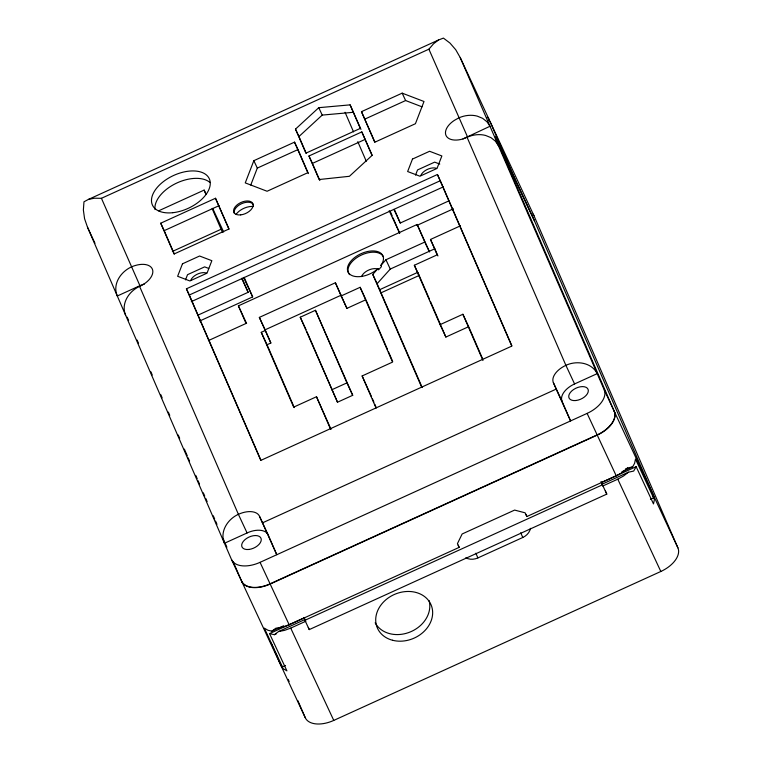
<?xml version="1.0" encoding="UTF-8"?>
<svg xmlns="http://www.w3.org/2000/svg" width="762" height="762" viewBox="0 0 762 762"><rect width="100%" height="100%" fill="white"/><g stroke="black" fill="none" stroke-linecap="round" stroke-linejoin="round"><path stroke-width="1.14" d="M253.841 160.677L245.259 182.89L267.091 191.252L307.791 172.717L294.532 142.142L253.841 160.677L257.308 168.097L250.765 185.023M185.518 279.864L187.538 274.672L204.645 266.871L208.74 268.434M415.528 175.117L417.547 169.926L434.654 162.135L439.769 164.078M621.887 471.754L632.622 466.877L634.584 463.344L635.489 459.124L653.567 497.91L650.462 499.32M233.124 561.604L241.64 581.244A25.079 14.383 -25 0 0 270.177 584.054L597.237 435.121A25.079 14.383 -25 0 0 614.334 411.528L495.157 136.531L534.267 220.466L653.691 495.919L654.396 499.691L653.491 503.911L636.137 466.677L633.689 471.059L628.431 472.211L601.618 484.422M285.531 665.512L282.426 666.921L280.168 663.864L231.505 559.527L87.544 227.333L84.572 218.723L83.372 210.017L83.972 201.787L88.449 199.406L94.402 198.215L101.432 198.301L428.892 49.187L433.568 43.767L438.531 39.986L443.417 38.1L449.98 43.072L455.724 49.711L460.238 57.607L489.471 120.282L515.712 180.642L534.533 220.961M421.615 387.125L372.77 274.406L377.99 268.595L378.571 269.834L381.495 266.576L380.914 265.338A19.221 11.03 -25 0 0 367.303 251.574A19.221 11.03 -25 0 0 348.396 272.634A19.221 11.03 -25 0 0 377.99 268.595M380.914 265.338L385.934 259.756L424.777 242.059L417.147 224.457L238.401 305.857L246.031 323.459L208.397 340.595M422.205 387.534L377.104 283.712L390.268 269.062L434.826 248.774L430.482 239.468L460.419 225.828M632.622 466.877L627.669 468.001L621.954 472.707L616.239 475.84L526.856 516.541L525.123 512.826L514.626 510.083L462.143 533.981L457.429 543.649L459.162 547.373L289.169 624.783L283.073 627.021L275.834 628.221L271.872 631.155L267.995 630.288L264.338 628.136L282.426 666.921M350.101 104.861L360.302 128.397L305.914 153.162L295.494 129.121L318.764 107.68L350.101 104.861L360.978 129.388M306.2 153.257L298.952 136.531L322.221 115.091L353.558 112.271M628.431 472.211L623.497 476.031L617.782 479.174L602.704 486.042M274.977 651.777L280.988 665.636L283.245 668.703L286.903 670.846L269.548 633.613L274.358 634.698L278.549 631.546L305.533 619.249M144.38 284.026A18.364 10.535 -25 0 0 139.922 285.693L117.3 295.999C111.614 282.731 122.968 268.672 135.693 265.395A18.364 10.535 -25 0 1 152.705 270.243A18.364 10.535 -25 0 1 140.008 286.217C129.159 290.789 120.577 303.647 125.673 315.325M247.088 532.962L247.269 532.857A18.393 10.544 -25 0 1 268.205 534.914L276.777 554.717L259.518 516.303A18.393 10.544 -25 0 0 238.592 514.245C227.848 518.893 219.389 531.657 224.457 543.268L247.088 532.962L238.401 514.35L139.617 286.417M462.982 138.941L489.995 126.263L486.975 121.796L482.622 118.339L477.222 116.119A24.717 20.241 -23.4 0 0 458.695 117.948L454.333 120.386A18.393 10.544 -25 0 0 445.98 135.388A18.393 10.544 -25 0 0 462.439 139.084L467.068 137.284A24.708 20.241 -23.4 0 1 485.594 135.455L491.004 137.665L495.357 141.132L498.377 145.599M88.449 199.406L438.531 39.986M361.474 111.671L402.174 93.145L424.005 101.498L415.423 123.72L374.733 142.246L361.474 111.671L374.866 142.008M158.639 210.826L204.13 190.1L206.14 194.396M257.308 168.097L297.999 149.562L294.532 142.142M364.931 119.072L405.622 100.546L421.996 106.813M215.494 198.263L228.838 229.057L174.069 253.994L160.725 223.199L215.494 198.263L229.086 229.067M361.826 131.912L372.027 155.448L349.415 176.298L319.164 179.527L308.962 155.991L361.826 131.912L372.237 155.372M174.327 254.013L164.201 230.648L218.961 205.702M319.84 180.518L312.42 163.401L365.284 139.332M172.355 251.46L221.104 229.257L212.15 208.597M437.426 174.508L511.797 346.1L260.795 460.4L186.423 288.808L437.426 174.508L439.845 179.68M260.861 460.096L189.319 295.008L440.322 180.708L511.864 345.786M191.319 301.628L443.408 186.823M197.549 315.335L248.136 292.303L242.011 278.159M393.897 209.369L400.26 223.028L448.694 200.968M199.758 320.983L252.651 296.904L244.164 277.32M416.9 225.419L453.428 208.788M294.294 407.613L267.052 344.738L270.853 343.005L259.347 317.402L335.404 282.759L346.91 308.372L365.931 299.714L360.14 287.303L341.128 295.961L346.91 308.372M270.853 343.005L265.128 329.803L341.195 295.17M331.051 429.377L316.497 396.735L293.675 407.127L261.261 332.327L265.062 330.594M300.247 317.211L315.458 310.286L352.711 395.297L337.499 402.222L300.247 317.211L306.029 329.622M482.67 358.94L468.687 326.669L445.865 337.061L440.084 324.65L414.338 265.252L437.159 254.86L430.482 239.468M379.695 289.684L417.728 272.358L418.681 274.558L414.338 265.252M381.143 292.779L419.167 275.463L418.205 273.396M440.084 324.65L462.896 314.258L468.201 325.641M331.708 389.811L346.92 382.886L315.458 310.286M376.085 408.146L362.131 375.952L392.554 362.102L360.14 287.303M262.357 522.913L556.174 389.115L553.364 382.629A18.393 10.544 -25 0 1 565.899 365.331C576.491 360.35 591.569 362.36 597.208 373.637L574.577 383.943A18.393 10.544 -25 0 0 562.042 401.241L570.576 420.929L556.174 389.115M231.505 559.527A25.079 14.383 -25 0 0 260.052 562.337L587.111 413.395A25.079 14.383 -25 0 0 604.209 389.811L460.238 57.607M270.072 583.825L597.141 434.883M625.497 468.992L627.669 468.001M271.872 631.155L283.75 625.745M269.548 633.613L304.048 617.906M601.551 482.422L636.137 466.677M605.361 490.842L606.781 494.119L309.258 629.602L304.914 620.297L602.437 484.813L601.018 481.536M274.358 634.698L276.52 633.717M278.549 631.546L284.617 630.355L290.722 628.117L305.876 621.211M465.849 557.765A12.535 10.268 -23.4 0 0 477.898 557.917L522.78 537.486A12.535 10.268 -23.4 0 0 530.485 528.333M280.988 665.636L305.219 717.614A25.079 14.383 -25 0 0 333.766 720.414L660.825 571.481A25.079 14.383 -25 0 0 677.923 547.888L533.962 215.703L490.918 123.396A25.079 14.383 -25 0 0 488.661 120.339M604.209 389.811L652.872 494.138L653.567 497.91M653.691 495.919L677.923 547.888M467.373 136.569L428.892 49.187M574.577 383.943L565.899 365.331L467.068 137.284M587.111 413.395L616.239 475.84M617.782 479.174L660.825 571.481M602.437 484.813L606.781 494.119M553.364 382.629L562.042 401.241M402.174 93.145L405.622 100.546M417.147 224.457L429.606 251.984M424.777 242.059L429.12 251.365M389.192 210.703L399.707 233.248L393.087 217.989M318.764 107.68L322.221 115.091M385.934 259.756L390.268 269.062M372.77 274.406L377.104 283.712M308.962 155.991L312.42 163.401M295.494 129.121L298.952 136.531M362.131 375.952L371.57 396.792M346.92 382.886L352.711 395.297M212.646 208.35L223.657 231.972M221.104 229.257L222.609 232.486M243.63 277.578L252.651 296.904M241.773 278.644L248.136 292.303M259.347 317.402L265.128 329.803M261.261 332.327L267.052 344.738M238.401 305.857L246.602 323.44M160.725 223.199L164.201 230.648M186.423 288.808L189.319 295.008M259.547 516.426L267.738 534.01M139.922 285.693L101.432 198.301M260.052 562.337L289.169 624.783M290.722 628.117L333.766 720.414M87.544 227.333L94.974 243.269M288.16 679.371L289.15 681.495M434.826 248.774L437.94 255.956M462.896 314.258L482.946 360.512M394.602 209.969L400.26 223.028M525.904 514.34L526.856 516.541M419.167 275.463L429.473 299.237M430.416 301.4L445.865 337.061M390.258 211.445L392.144 215.808M345.053 112.281L353.539 131.874M357.788 141.665L366.274 161.258M520.732 532.771L522.78 537.486M475.859 553.212L477.898 557.917M366.398 300.8L387.544 349.577M388.477 351.749L392.706 361.502M297.999 149.562L308.41 173.584M458.21 545.173L459.162 547.373M335.404 282.759L341.128 295.961M372.494 398.936L373.894 402.155M374.818 404.308L376.218 407.527M306.972 331.784L337.499 402.222M316.497 396.735L330.451 428.93M204.13 190.1L206.016 194.453M308.315 627.421L309.258 629.602M303.971 618.115L304.914 620.297M297.856 700.621L305.219 717.614M271.186 643.147L274.025 649.681M127.187 317.163L128.607 320.44M137.112 340.062L138.541 343.357M150.838 371.723L152.248 374.999M160.734 394.573L162.154 397.85M168.335 412.099L169.755 415.376M178.26 435.016L179.68 438.293M184.366 449.094L187.252 455.752M188.138 457.81L189.557 461.086M195.758 475.393L197.177 478.669M198.063 480.708L199.482 483.984M203.33 492.852L204.749 496.129M205.692 498.31L207.112 501.587M213.265 515.769L214.684 519.046M215.551 521.056L216.97 524.323M223.19 538.686L224.609 541.963M225.476 543.944L226.885 547.221M487.213 117.224A25.079 14.383 -25 0 1 489.471 120.282M234.439 213.522A10.449 5.991 -25 0 1 241.564 203.692A10.449 5.991 -25 0 1 253.46 204.864M236.077 214.341A13.373 7.668 -25 0 1 253.289 206.502M420.767 175.565A10.03 5.753 -25 0 1 436.578 168.364M190.757 280.302A10.03 5.753 -25 0 1 206.569 273.11M155.038 209.598A31.347 17.983 -25 0 1 175.698 183.547A31.347 17.983 -25 0 1 210.036 182.537M614.239 411.299A25.079 14.383 -25 0 1 598.122 434.426M269.081 584.264A25.079 14.383 -25 0 1 241.535 581.015M349.558 274.653A19.221 11.03 -25 0 1 360.131 255.67A19.221 11.03 -25 0 1 383.515 257.089M361.512 276.606A10.449 5.991 -25 0 1 377.981 269.1M429.035 600.532A29.251 23.965 -23.4 0 1 410.27 631.946A29.251 23.965 -23.4 0 1 375.161 622.773M533.019 214.074A25.079 14.383 -25 0 1 533.962 215.703M182.47 263.814L177.632 276.282L189.9 280.959L207.016 273.167L211.855 260.69L199.587 256.013L182.47 263.814M412.48 159.067L407.641 171.536L419.91 176.213L437.026 168.421L441.865 155.953L429.597 151.276L412.48 159.067M575.843 400.526A10.449 5.991 -25 0 0 588.035 389.268A10.449 5.991 -25 0 0 571.71 391.001A10.449 5.991 -25 0 0 575.843 400.526M248.774 549.469A10.449 5.991 -25 0 0 260.975 538.21A10.449 5.991 -25 0 0 244.65 539.944A10.449 5.991 -25 0 0 248.774 549.469M240.687 214.884A10.449 5.991 -25 0 0 252.879 203.635A10.449 5.991 -25 0 0 236.553 205.359A10.449 5.991 -25 0 0 240.687 214.884M172.803 212.703A31.347 17.983 -25 0 0 209.388 178.927A31.347 17.983 -25 0 0 160.411 184.128A31.347 17.983 -25 0 0 172.803 212.703M392.516 640.251A29.251 23.965 -23.4 0 0 432.511 610.229A29.251 23.965 -23.4 0 0 387.506 598.484A29.251 23.965 -23.4 0 0 392.516 640.251"/></g></svg>
